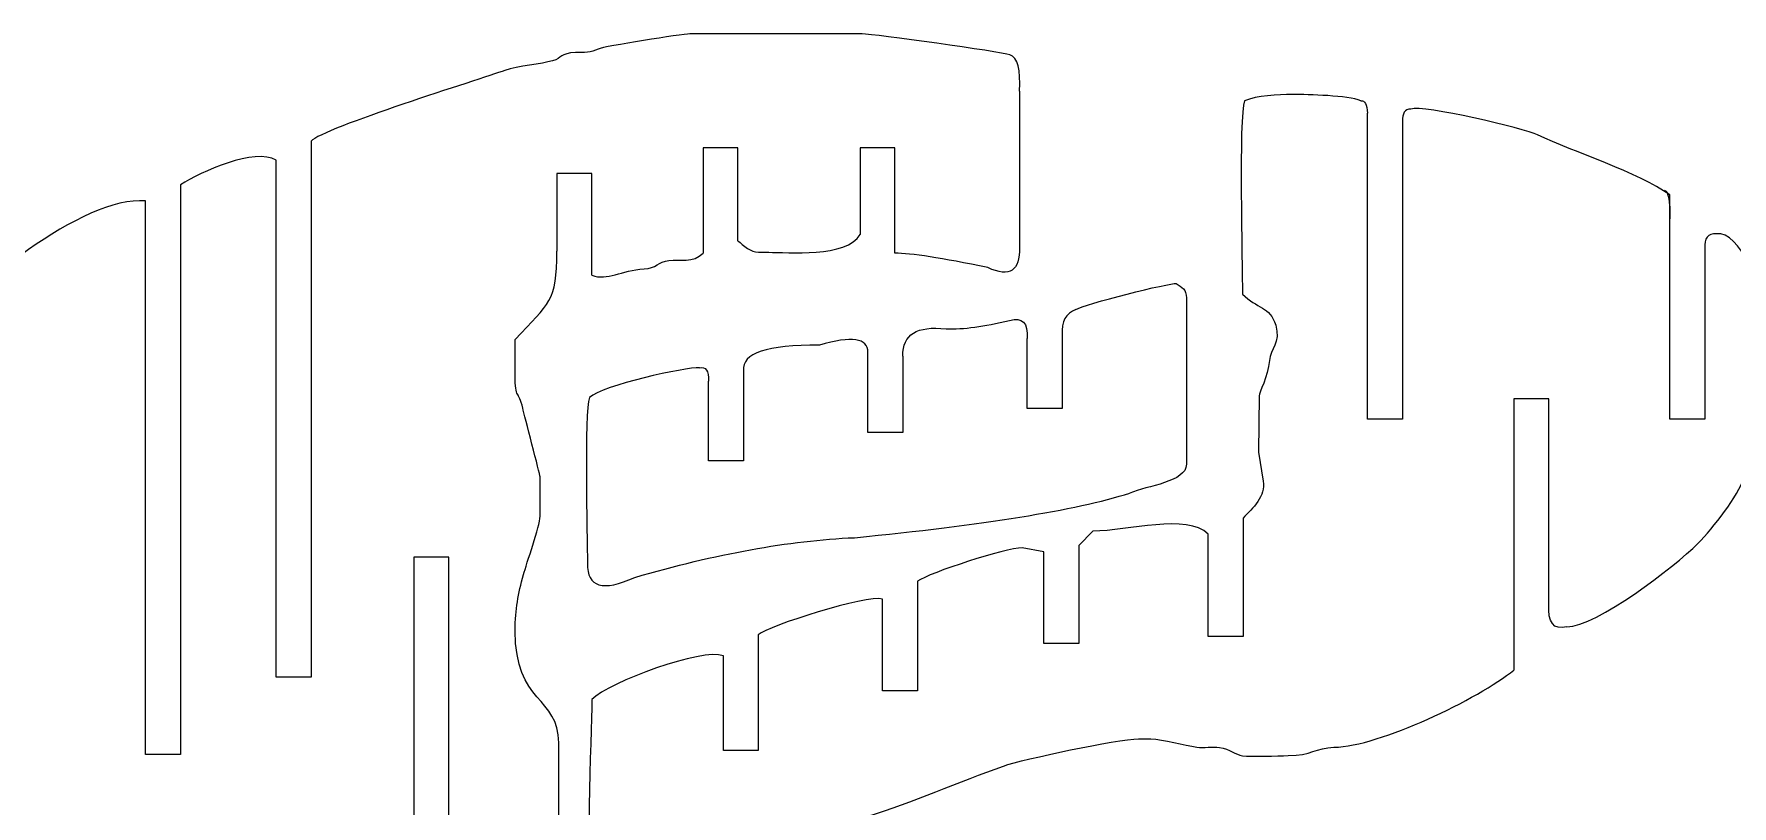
# Model space of a CAD drawing. Header units: inches. Extents: x -9.9 to 9.9, y -6.5 to 6.6.
# Drawn here: x -6.92 to -1.45, y -2.56 to -0.07 of the extents above; entities that cross this region are included whole.
import ezdxf

# ---------------------------------------------------------------- set-up
doc = ezdxf.new("R2010")
doc.units = ezdxf.units.IN
doc.header["$MEASUREMENT"] = 0
doc.layers.add('Layer 1', color=7, linetype='Continuous')

msp = doc.modelspace()

# ---------------------------------------------------------------- linework, layer by layer
at = {"layer": 'Layer 1', "color": 1, "lineweight": 9}
for points, knots in [([(-3.776, -0.1385), (-3.8037, -0.1296), (-4.2173, -0.0715), (-4.2519, -0.0715), (-4.2519, -0.0715), (-4.2519, -0.0715), (-4.8081, -0.0715), (-4.8081, -0.0715), (-4.8081, -0.0715), (-4.8307, -0.0715), (-5.0849, -0.1114), (-5.103, -0.1202), (-5.103, -0.1202), (-5.1281, -0.1325), (-5.1475, -0.1315), (-5.1767, -0.1318), (-5.1767, -0.1318), (-5.2266, -0.1323), (-5.2195, -0.1503), (-5.2504, -0.1585), (-5.2504, -0.1585), (-5.285, -0.1677), (-5.3625, -0.1745), (-5.4046, -0.1894), (-5.4046, -0.1894), (-5.4838, -0.2173), (-5.992, -0.3747), (-6.029, -0.4173)], [0, 0, 0, 0, 0.142857, 0.142857, 0.142857, 0.142857, 0.285714, 0.285714, 0.285714, 0.285714, 0.428571, 0.428571, 0.428571, 0.428571, 0.571429, 0.571429, 0.571429, 0.571429, 0.714286, 0.714286, 0.714286, 0.714286, 0.857143, 0.857143, 0.857143, 0.857143, 1, 1, 1, 1]), ([(-2.6442, -0.2867), (-2.6871, -0.27), (-2.8109, -0.2666), (-2.8654, -0.2666), (-2.8654, -0.2666), (-2.9123, -0.2666), (-2.9803, -0.2706), (-3.0195, -0.2867), (-3.0195, -0.2867), (-3.039, -0.337), (-3.0262, -0.8149), (-3.0262, -0.9099), (-3.0262, -0.9099), (-2.9796, -0.9566), (-2.9364, -0.9497), (-2.919, -1.0105), (-2.919, -1.0105), (-2.9021, -1.0662), (-2.9362, -1.0871), (-2.9393, -1.1244), (-2.9393, -1.1244), (-2.9437, -1.1756), (-2.9726, -1.228), (-2.9726, -1.2383), (-2.9726, -1.2383), (-2.9726, -1.2383), (-2.975, -1.4197), (-2.975, -1.4197), (-2.975, -1.4197), (-2.975, -1.4197), (-2.9592, -1.5131), (-2.9592, -1.5131), (-2.9592, -1.5131), (-2.9508, -1.5606), (-2.993, -1.6005), (-3.0243, -1.6318)], [0, 0, 0, 0, 0.111111, 0.111111, 0.111111, 0.111111, 0.222222, 0.222222, 0.222222, 0.222222, 0.333333, 0.333333, 0.333333, 0.333333, 0.444444, 0.444444, 0.444444, 0.444444, 0.555556, 0.555556, 0.555556, 0.555556, 0.666667, 0.666667, 0.666667, 0.666667, 0.777778, 0.777778, 0.777778, 0.777778, 0.888889, 0.888889, 0.888889, 0.888889, 1, 1, 1, 1]), ([(-2.5106, -0.3533), (-2.5106, -0.3533), (-2.5106, -1.3129), (-2.5106, -1.3129), (-2.5106, -1.3129), (-2.5106, -1.3129), (-2.6232, -1.3129), (-2.6232, -1.3129), (-2.6232, -1.3129), (-2.6232, -1.3129), (-2.6232, -0.327), (-2.6232, -0.327)], [0, 0, 0, 0, 0.333333, 0.333333, 0.333333, 0.333333, 0.666667, 0.666667, 0.666667, 0.666667, 1, 1, 1, 1]), ([(-1.6485, -0.5905), (-1.7489, -0.5167), (-1.958, -0.4533), (-2.0745, -0.3967), (-2.0745, -0.3967), (-2.1156, -0.3767), (-2.445, -0.2986), (-2.4834, -0.3135)], [0, 0, 0, 0, 0.5, 0.5, 0.5, 0.5, 1, 1, 1, 1]), ([(-6.029, -0.4173), (-6.029, -0.4173), (-6.029, -2.145), (-6.029, -2.145), (-6.029, -2.145), (-6.029, -2.145), (-6.1416, -2.145), (-6.1416, -2.145), (-6.1416, -2.145), (-6.1416, -2.145), (-6.1416, -0.4785), (-6.1416, -0.4785)], [0, 0, 0, 0, 0.333333, 0.333333, 0.333333, 0.333333, 0.666667, 0.666667, 0.666667, 0.666667, 1, 1, 1, 1]), ([(-4.6528, -0.7378), (-4.6528, -0.7378), (-4.6528, -0.439), (-4.6528, -0.439), (-4.6528, -0.439), (-4.6528, -0.439), (-4.7654, -0.439), (-4.7654, -0.439), (-4.7654, -0.439), (-4.7654, -0.439), (-4.7654, -0.7778), (-4.7654, -0.7778)], [0, 0, 0, 0, 0.333333, 0.333333, 0.333333, 0.333333, 0.666667, 0.666667, 0.666667, 0.666667, 1, 1, 1, 1]), ([(-4.1465, -0.7781), (-4.1465, -0.7781), (-4.1465, -0.439), (-4.1465, -0.439), (-4.1465, -0.439), (-4.1465, -0.439), (-4.2591, -0.439), (-4.2591, -0.439), (-4.2591, -0.439), (-4.2591, -0.439), (-4.2591, -0.7174), (-4.2591, -0.7174)], [0, 0, 0, 0, 0.333333, 0.333333, 0.333333, 0.333333, 0.666667, 0.666667, 0.666667, 0.666667, 1, 1, 1, 1]), ([(-5.124, -0.8489), (-5.124, -0.8489), (-5.124, -0.5208), (-5.124, -0.5208), (-5.124, -0.5208), (-5.124, -0.5208), (-5.2366, -0.5208), (-5.2366, -0.5208), (-5.2366, -0.5208), (-5.2366, -0.5208), (-5.2366, -0.7721), (-5.2366, -0.7721)], [0, 0, 0, 0, 0.333333, 0.333333, 0.333333, 0.333333, 0.666667, 0.666667, 0.666667, 0.666667, 1, 1, 1, 1]), ([(-6.5626, -0.6096), (-6.7635, -0.593), (-7.1414, -0.8937), (-7.2429, -1.0633), (-7.2429, -1.0633), (-7.3571, -1.254), (-7.4688, -1.5244), (-7.4688, -1.7603), (-7.4688, -1.7603), (-7.4688, -1.9926), (-7.4688, -2.2249), (-7.4688, -2.4573), (-7.4688, -2.4573), (-7.4688, -2.6584), (-7.4933, -3.0738), (-7.7569, -3.0738), (-7.7569, -3.0738), (-7.7569, -3.0738), (-7.7838, -3.0738), (-7.7838, -3.0738), (-7.7838, -3.0738), (-7.889, -3.0738), (-8.1541, -3.0212), (-8.2462, -2.987), (-8.2462, -2.987), (-8.2643, -2.9803), (-8.4566, -2.9292), (-8.474, -2.9263), (-8.474, -2.9263), (-8.5327, -2.9164), (-8.6322, -2.8794), (-8.7086, -2.8794), (-8.7086, -2.8794), (-8.7086, -2.8794), (-8.7421, -2.8794), (-8.7421, -2.8794), (-8.7421, -2.8794), (-8.8317, -2.8794), (-8.9567, -2.8928), (-9.0638, -2.8928), (-9.0638, -2.8928), (-9.1915, -2.8928), (-9.2894, -2.8715), (-9.3922, -2.9331), (-9.3922, -2.9331), (-9.3922, -2.9331), (-9.3922, -3.4893), (-9.3922, -3.4893), (-9.3922, -3.4893), (-9.3414, -3.5401), (-9.288, -3.6517), (-9.1856, -3.6186)], [0, 0, 0, 0, 0.076923, 0.076923, 0.076923, 0.076923, 0.153846, 0.153846, 0.153846, 0.153846, 0.230769, 0.230769, 0.230769, 0.230769, 0.307692, 0.307692, 0.307692, 0.307692, 0.384615, 0.384615, 0.384615, 0.384615, 0.461538, 0.461538, 0.461538, 0.461538, 0.538462, 0.538462, 0.538462, 0.538462, 0.615385, 0.615385, 0.615385, 0.615385, 0.692308, 0.692308, 0.692308, 0.692308, 0.769231, 0.769231, 0.769231, 0.769231, 0.846154, 0.846154, 0.846154, 0.846154, 0.923077, 0.923077, 0.923077, 0.923077, 1, 1, 1, 1]), ([(-6.45, -0.5582), (-6.45, -0.5582), (-6.45, -2.3945), (-6.45, -2.3945), (-6.45, -2.3945), (-6.45, -2.3945), (-6.5626, -2.3945), (-6.5626, -2.3945), (-6.5626, -2.3945), (-6.5626, -2.3945), (-6.5626, -0.6096), (-6.5626, -0.6096)], [0, 0, 0, 0, 0.333333, 0.333333, 0.333333, 0.333333, 0.666667, 0.666667, 0.666667, 0.666667, 1, 1, 1, 1]), ([(-1.5359, -0.7626), (-1.5359, -0.7626), (-1.5359, -1.313), (-1.5359, -1.313), (-1.5359, -1.313), (-1.5359, -1.313), (-1.6485, -1.313), (-1.6485, -1.313), (-1.6485, -1.313), (-1.6485, -1.313), (-1.6485, -0.5904), (-1.6485, -0.5904)], [0, 0, 0, 0, 0.333333, 0.333333, 0.333333, 0.333333, 0.666667, 0.666667, 0.666667, 0.666667, 1, 1, 1, 1]), ([(-1.9807, -1.9822), (-1.8844, -1.9822), (-1.6346, -1.7902), (-1.5585, -1.7141), (-1.5585, -1.7141), (-1.5067, -1.6623), (-1.4302, -1.5629), (-1.4082, -1.4997), (-1.4082, -1.4997), (-1.4033, -1.4855), (-1.3507, -1.2869), (-1.3507, -1.2852), (-1.3507, -1.2852), (-1.3507, -1.2852), (-1.3507, -0.9635), (-1.3507, -0.9635), (-1.3507, -0.9635), (-1.3507, -0.9026), (-1.4212, -0.7019), (-1.4982, -0.7156)], [0, 0, 0, 0, 0.2, 0.2, 0.2, 0.2, 0.4, 0.4, 0.4, 0.4, 0.6, 0.6, 0.6, 0.6, 0.8, 0.8, 0.8, 0.8, 1, 1, 1, 1]), ([(-4.6528, -0.7378), (-4.6358, -0.7544), (-4.6109, -0.7752), (-4.587, -0.7752), (-4.587, -0.7752), (-4.587, -0.7752), (-4.5534, -0.7752), (-4.5534, -0.7752), (-4.5534, -0.7752), (-4.4966, -0.7752), (-4.2994, -0.7934), (-4.2591, -0.7174)], [0, 0, 0, 0, 0.333333, 0.333333, 0.333333, 0.333333, 0.666667, 0.666667, 0.666667, 0.666667, 1, 1, 1, 1]), ([(-3.7454, -0.7585), (-3.7428, -0.8352), (-3.7765, -0.8573), (-3.8466, -0.8248), (-3.8466, -0.8248), (-3.9959, -0.7937), (-4.0959, -0.7781), (-4.1465, -0.7781)], [0, 0, 0, 0, 0.5, 0.5, 0.5, 0.5, 1, 1, 1, 1]), ([(-5.5846, -3.1044), (-5.5133, -3.1582), (-5.4754, -3.0876), (-5.418, -3.0608), (-5.418, -3.0608), (-5.3814, -3.0437), (-5.2868, -3.0097), (-5.2638, -2.9934), (-5.2638, -2.9934), (-5.2394, -2.9633), (-5.2303, -2.9463), (-5.2303, -2.9063), (-5.2303, -2.9063), (-5.2303, -2.9063), (-5.2303, -2.3567), (-5.2303, -2.3567), (-5.2303, -2.3567), (-5.2303, -2.2065), (-5.3711, -2.231), (-5.3711, -1.9949), (-5.3711, -1.9949), (-5.3711, -1.9234), (-5.3611, -1.8775), (-5.3441, -1.8139), (-5.3441, -1.8139), (-5.3349, -1.7794), (-5.2907, -1.6574), (-5.2907, -1.6263), (-5.2907, -1.6263), (-5.2907, -1.6263), (-5.2907, -1.499), (-5.2907, -1.499), (-5.2907, -1.499), (-5.2907, -1.4917), (-5.342, -1.2992), (-5.3465, -1.2778), (-5.3465, -1.2778), (-5.3589, -1.219), (-5.3711, -1.2518), (-5.3711, -1.1706), (-5.3711, -1.1706), (-5.3711, -1.1326), (-5.3711, -1.0946), (-5.3711, -1.0567), (-5.3711, -1.0567), (-5.26, -0.9364), (-5.2366, -0.9353), (-5.2366, -0.7721)], [0, 0, 0, 0, 0.083333, 0.083333, 0.083333, 0.083333, 0.166667, 0.166667, 0.166667, 0.166667, 0.25, 0.25, 0.25, 0.25, 0.333333, 0.333333, 0.333333, 0.333333, 0.416667, 0.416667, 0.416667, 0.416667, 0.5, 0.5, 0.5, 0.5, 0.583333, 0.583333, 0.583333, 0.583333, 0.666667, 0.666667, 0.666667, 0.666667, 0.75, 0.75, 0.75, 0.75, 0.833333, 0.833333, 0.833333, 0.833333, 0.916667, 0.916667, 0.916667, 0.916667, 1, 1, 1, 1]), ([(-5.124, -0.8489), (-5.073, -0.8687), (-5.0294, -0.8326), (-4.9556, -0.8291), (-4.9556, -0.8291), (-4.9161, -0.8272), (-4.9095, -0.8056), (-4.8751, -0.8017), (-4.8751, -0.8017), (-4.841, -0.7978), (-4.7966, -0.8109), (-4.7654, -0.7777)], [0, 0, 0, 0, 0.333333, 0.333333, 0.333333, 0.333333, 0.666667, 0.666667, 0.666667, 0.666667, 1, 1, 1, 1]), ([(-3.5631, -0.9597), (-3.5399, -0.9432), (-3.2544, -0.8722), (-3.2404, -0.8756), (-3.2404, -0.8756), (-3.2213, -0.8876), (-3.2069, -0.8952), (-3.2069, -0.9225), (-3.2069, -0.9225), (-3.2069, -0.9225), (-3.2069, -1.4587), (-3.2069, -1.4587), (-3.2069, -1.4587), (-3.2069, -1.5159), (-3.3338, -1.5272), (-3.3892, -1.5515)], [0, 0, 0, 0, 0.25, 0.25, 0.25, 0.25, 0.5, 0.5, 0.5, 0.5, 0.75, 0.75, 0.75, 0.75, 1, 1, 1, 1]), ([(-4.121, -1.1099), (-4.1223, -1.0404), (-4.0759, -1.0111), (-3.9817, -1.0222), (-3.9817, -1.0222), (-3.9244, -1.0235), (-3.8604, -1.0144), (-3.777, -0.9949), (-3.777, -0.9949), (-3.7362, -0.9832), (-3.7172, -1.0027), (-3.72, -1.0533)], [0, 0, 0, 0, 0.333333, 0.333333, 0.333333, 0.333333, 0.666667, 0.666667, 0.666667, 0.666667, 1, 1, 1, 1]), ([(-4.2336, -1.0982), (-4.2337, -1.0514), (-4.2858, -1.0436), (-4.39, -1.0748), (-4.39, -1.0748), (-4.5586, -1.0735), (-4.6406, -1.1008), (-4.6347, -1.1567)], [0, 0, 0, 0, 0.5, 0.5, 0.5, 0.5, 1, 1, 1, 1]), ([(-3.6074, -1.0407), (-3.6074, -1.0407), (-3.6074, -1.2784), (-3.6074, -1.2784), (-3.6074, -1.2784), (-3.6074, -1.2784), (-3.72, -1.2784), (-3.72, -1.2784), (-3.72, -1.2784), (-3.72, -1.2784), (-3.72, -1.0533), (-3.72, -1.0533)], [0, 0, 0, 0, 0.333333, 0.333333, 0.333333, 0.333333, 0.666667, 0.666667, 0.666667, 0.666667, 1, 1, 1, 1]), ([(-4.7771, -1.1473), (-4.8183, -1.1447), (-5.0921, -1.2048), (-5.131, -1.2429), (-5.131, -1.2429), (-5.1494, -1.2903), (-5.1379, -1.6914), (-5.1379, -1.7777), (-5.1379, -1.7777), (-5.1394, -1.8546), (-5.0886, -1.8698), (-4.9857, -1.8234), (-4.9857, -1.8234), (-4.7239, -1.747), (-4.4878, -1.7043), (-4.2773, -1.6951), (-4.2773, -1.6951), (-3.862, -1.6547), (-3.566, -1.6069), (-3.3892, -1.5515)], [0, 0, 0, 0, 0.2, 0.2, 0.2, 0.2, 0.4, 0.4, 0.4, 0.4, 0.6, 0.6, 0.6, 0.6, 0.8, 0.8, 0.8, 0.8, 1, 1, 1, 1]), ([(-4.121, -1.1099), (-4.121, -1.1099), (-4.121, -1.3563), (-4.121, -1.3563), (-4.121, -1.3563), (-4.121, -1.3563), (-4.2336, -1.3563), (-4.2336, -1.3563), (-4.2336, -1.3563), (-4.2336, -1.3563), (-4.2336, -1.0982), (-4.2336, -1.0982)], [0, 0, 0, 0, 0.333333, 0.333333, 0.333333, 0.333333, 0.666667, 0.666667, 0.666667, 0.666667, 1, 1, 1, 1]), ([(-4.6347, -1.1567), (-4.6347, -1.1567), (-4.6347, -1.4479), (-4.6347, -1.4479), (-4.6347, -1.4479), (-4.6347, -1.4479), (-4.7473, -1.4479), (-4.7473, -1.4479), (-4.7473, -1.4479), (-4.7473, -1.4479), (-4.7473, -1.1902), (-4.7473, -1.1902)], [0, 0, 0, 0, 0.333333, 0.333333, 0.333333, 0.333333, 0.666667, 0.666667, 0.666667, 0.666667, 1, 1, 1, 1]), ([(-2.0383, -1.9079), (-2.0383, -1.9079), (-2.0383, -1.2478), (-2.0383, -1.2478), (-2.0383, -1.2478), (-2.0383, -1.2478), (-2.1509, -1.2478), (-2.1509, -1.2478), (-2.1509, -1.2478), (-2.1509, -1.2478), (-2.1509, -2.1219), (-2.1509, -2.1219)], [0, 0, 0, 0, 0.333333, 0.333333, 0.333333, 0.333333, 0.666667, 0.666667, 0.666667, 0.666667, 1, 1, 1, 1]), ([(-3.1369, -1.6835), (-3.2041, -1.6163), (-3.3952, -1.6739), (-3.5087, -1.6739), (-3.5087, -1.6739), (-3.5087, -1.6739), (-3.5542, -1.7205), (-3.5542, -1.7205)], [0, 0, 0, 0, 0.5, 0.5, 0.5, 0.5, 1, 1, 1, 1]), ([(-3.0243, -1.6318), (-3.0243, -1.6318), (-3.0243, -2.014), (-3.0243, -2.014), (-3.0243, -2.014), (-3.0243, -2.014), (-3.1369, -2.014), (-3.1369, -2.014), (-3.1369, -2.014), (-3.1369, -2.014), (-3.1369, -1.6835), (-3.1369, -1.6835)], [0, 0, 0, 0, 0.333333, 0.333333, 0.333333, 0.333333, 0.666667, 0.666667, 0.666667, 0.666667, 1, 1, 1, 1]), ([(-3.6668, -1.7412), (-3.6668, -1.7412), (-3.7366, -1.7275), (-3.7366, -1.7275), (-3.7366, -1.7275), (-3.7877, -1.7275), (-4.0343, -1.8075), (-4.0741, -1.8358)], [0, 0, 0, 0, 0.5, 0.5, 0.5, 0.5, 1, 1, 1, 1]), ([(-3.5542, -1.7205), (-3.5542, -1.7205), (-3.5542, -2.0365), (-3.5542, -2.0365), (-3.5542, -2.0365), (-3.5542, -2.0365), (-3.6668, -2.0365), (-3.6668, -2.0365), (-3.6668, -2.0365), (-3.6668, -2.0365), (-3.6668, -1.7412), (-3.6668, -1.7412)], [0, 0, 0, 0, 0.333333, 0.333333, 0.333333, 0.333333, 0.666667, 0.666667, 0.666667, 0.666667, 1, 1, 1, 1]), ([(-5.5846, -3.1044), (-5.5846, -3.1044), (-5.5846, -1.7575), (-5.5846, -1.7575), (-5.5846, -1.7575), (-5.5846, -1.7575), (-5.6972, -1.7575), (-5.6972, -1.7575), (-5.6972, -1.7575), (-5.6972, -1.7575), (-5.6972, -3.1979), (-5.6972, -3.1979)], [0, 0, 0, 0, 0.333333, 0.333333, 0.333333, 0.333333, 0.666667, 0.666667, 0.666667, 0.666667, 1, 1, 1, 1]), ([(-4.0741, -1.8358), (-4.0741, -1.8358), (-4.0741, -2.1885), (-4.0741, -2.1885), (-4.0741, -2.1885), (-4.0741, -2.1885), (-4.1866, -2.1885), (-4.1866, -2.1885), (-4.1866, -2.1885), (-4.1866, -2.1885), (-4.1866, -1.8931), (-4.1866, -1.8931)], [0, 0, 0, 0, 0.333333, 0.333333, 0.333333, 0.333333, 0.666667, 0.666667, 0.666667, 0.666667, 1, 1, 1, 1]), ([(-4.5872, -2.0081), (-4.5872, -2.0081), (-4.5872, -2.3814), (-4.5872, -2.3814), (-4.5872, -2.3814), (-4.5872, -2.3814), (-4.6998, -2.3814), (-4.6998, -2.3814), (-4.6998, -2.3814), (-4.6998, -2.3814), (-4.6998, -2.076), (-4.6998, -2.076)], [0, 0, 0, 0, 0.333333, 0.333333, 0.333333, 0.333333, 0.666667, 0.666667, 0.666667, 0.666667, 1, 1, 1, 1]), ([(-4.6998, -2.076), (-4.7664, -2.0493), (-5.0674, -2.1602), (-5.1239, -2.2167), (-5.1239, -2.2167), (-5.1239, -2.3397), (-5.1519, -2.7897), (-5.1038, -2.8668), (-5.1038, -2.8668), (-4.9763, -2.9162), (-4.3875, -2.6417), (-4.2325, -2.593), (-4.2325, -2.593), (-4.094, -2.5495), (-3.9367, -2.4809), (-3.7969, -2.4314), (-3.7969, -2.4314), (-3.7325, -2.4086), (-3.4295, -2.344), (-3.3613, -2.344), (-3.3613, -2.344), (-3.3613, -2.344), (-3.3211, -2.344), (-3.3211, -2.344), (-3.3211, -2.344), (-3.2835, -2.344), (-3.2113, -2.3647), (-3.1736, -2.3704), (-3.1736, -2.3704), (-3.1524, -2.3737), (-3.1213, -2.3681), (-3.0999, -2.3713), (-3.0999, -2.3713), (-3.0677, -2.3761), (-3.0475, -2.3949), (-3.0262, -2.3981), (-3.0262, -2.3981), (-2.9988, -2.4023), (-2.9126, -2.3976), (-2.8788, -2.3977), (-2.8788, -2.3977), (-2.804, -2.3977), (-2.7898, -2.3717), (-2.7313, -2.3708), (-2.7313, -2.3708), (-2.5847, -2.3685), (-2.2645, -2.214), (-2.1509, -2.1219)], [0, 0, 0, 0, 0.083333, 0.083333, 0.083333, 0.083333, 0.166667, 0.166667, 0.166667, 0.166667, 0.25, 0.25, 0.25, 0.25, 0.333333, 0.333333, 0.333333, 0.333333, 0.416667, 0.416667, 0.416667, 0.416667, 0.5, 0.5, 0.5, 0.5, 0.583333, 0.583333, 0.583333, 0.583333, 0.666667, 0.666667, 0.666667, 0.666667, 0.75, 0.75, 0.75, 0.75, 0.833333, 0.833333, 0.833333, 0.833333, 0.916667, 0.916667, 0.916667, 0.916667, 1, 1, 1, 1])]:
    msp.add_open_spline(points, degree=3, knots=knots, dxfattribs=at)
for points in [[(-3.7454, -0.2559), (-3.7404, -0.1865), (-3.7506, -0.1474), (-3.776, -0.1385)], [(-3.7454, -0.2559), (-3.7454, -0.2559), (-3.7454, -0.7585), (-3.7454, -0.7585)], [(-2.6442, -0.2867), (-2.6315, -0.2854), (-2.6245, -0.2988), (-2.6232, -0.327)], [(-2.4834, -0.3135), (-2.5024, -0.3143), (-2.5115, -0.3275), (-2.5106, -0.3533)], [(-6.1416, -0.4785), (-6.2089, -0.4374), (-6.3845, -0.5147), (-6.45, -0.5582)], [(-1.6657, -0.5749), (-1.653, -0.58), (-1.6472, -0.6108), (-1.6485, -0.6671)], [(-1.4982, -0.7156), (-1.5251, -0.7146), (-1.5377, -0.7302), (-1.5359, -0.7626)], [(-3.5631, -0.9597), (-3.5953, -0.9719), (-3.6101, -0.9989), (-3.6074, -1.0407)], [(-4.7771, -1.1473), (-4.7571, -1.1428), (-4.7472, -1.1571), (-4.7473, -1.1902)], [(-4.1866, -1.8931), (-4.2362, -1.877), (-4.5561, -1.9801), (-4.5872, -2.0081)], [(-1.9807, -1.9822), (-2.0231, -1.9937), (-2.0422, -1.9689), (-2.0383, -1.9079)]]:
    msp.add_open_spline(points, degree=3, dxfattribs=at)

doc.saveas('drawing.dxf')
